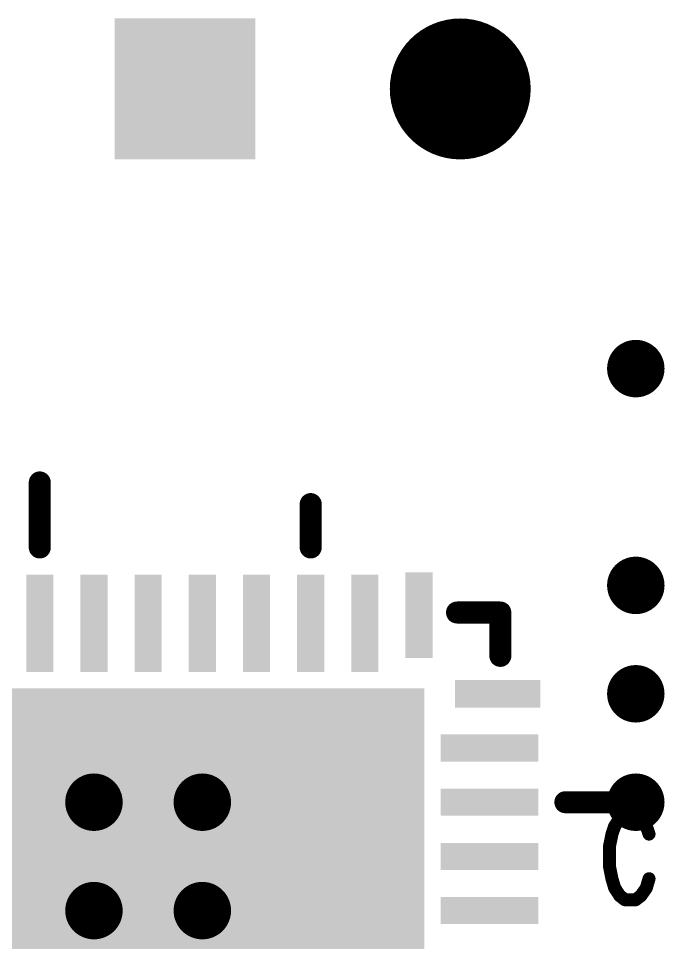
# Model space of a CAD drawing. Extents: x -0.1 to 57.1, y -0.1 to 42.5.
# Drawn here: x 34.3 to 40.27, y 20.71 to 29.23 of the extents above; entities that cross this region are included whole.
import ezdxf

# ---------------------------------------------------------------- set-up
doc = ezdxf.new("R2010")
doc.units = 0
doc.header["$MEASUREMENT"] = 0
doc.layers.get('0').update_dxf_attribs({"linetype": 'CONTINUOUS'})
doc.layers.add('02_ASSY1_GBR', color=7, linetype='CONTINUOUS')

# ---------------------------------------------------------------- blocks, each defined once
blk = doc.blocks.new('ROUND_8')
at = {"const_width": 0.65}
blk.add_lwpolyline([(-0.325, 0, 1), (0.325, 0, 1)], format="xyb", close=True, dxfattribs=at)
blk = doc.blocks.new('SQUARE_12')
blk.add_solid([(0.65, 0.65), (0.65, -0.65), (-0.65, 0.65), (-0.65, -0.65)])
blk = doc.blocks.new('RECTANGLE_141')
blk.add_solid([(0.45, 0.125), (0.45, -0.125), (-0.45, 0.125), (-0.45, -0.125)])
blk = doc.blocks.new('RECTANGLE_142')
blk.add_solid([(0.3945, 0.127), (0.3945, -0.127), (-0.3945, 0.127), (-0.3945, -0.127)])
blk = doc.blocks.new('RECTANGLE_143')
blk.add_solid([(0.127, 0.3945), (0.127, -0.3945), (-0.127, 0.3945), (-0.127, -0.3945)])
blk = doc.blocks.new('RECTANGLE_144')
blk.add_solid([(0.125, 0.45), (0.125, -0.45), (-0.125, 0.45), (-0.125, -0.45)])
blk = doc.blocks.new('SQUARE_145')
blk.add_solid([(3.3, 3.3), (3.3, -3.3), (-3.3, 3.3), (-3.3, -3.3)])
blk = doc.blocks.new('ROUND_182')
at = {"const_width": 0.265}
blk.add_lwpolyline([(-0.1325, 0, 1), (0.1325, 0, 1)], format="xyb", close=True, dxfattribs=at)
blk = doc.blocks.new('ROUND_1')
at = {"const_width": 0.1016}
blk.add_lwpolyline([(-0.0508, 0, 1), (0.0508, 0, 1)], format="xyb", close=True, dxfattribs=at)
blk = doc.blocks.new('ROUND_4')
at = {"const_width": 0.06}
blk.add_lwpolyline([(-0.03, 0, 1), (0.03, 0, 1)], format="xyb", close=True, dxfattribs=at)

msp = doc.modelspace()

# ---------------------------------------------------------------- linework, layer by layer
at = {"layer": '02_ASSY1_GBR'}
for points, const_width in [([(34.5, 24.95), (34.5, 24.35)], 0.2032), ([(37, 24.35), (37, 24.75)], 0.2032), ([(38.35, 23.75), (38.75, 23.75)], 0.2032), ([(38.75, 23.75), (38.75, 23.35)], 0.2032), ([(39.35, 22), (39.95, 22)], 0.2032), ([(39.853, 21.852), (39.805, 21.779)], 0.12), ([(39.9, 21.9), (39.853, 21.852)], 0.12), ([(39.998, 21.9), (39.9, 21.9)], 0.12), ([(40.046, 21.852), (39.998, 21.9)], 0.12), ([(40.097, 21.779), (40.046, 21.852)], 0.12), ([(39.805, 21.779), (39.78, 21.706)], 0.12), ([(40.122, 21.706), (40.097, 21.779)], 0.12), ([(39.78, 21.706), (39.758, 21.597)], 0.12), ([(39.758, 21.597), (39.758, 21.403)], 0.12), ([(39.758, 21.403), (39.78, 21.294)], 0.12), ([(39.78, 21.294), (39.805, 21.209)], 0.12), ([(40.097, 21.209), (40.122, 21.294)], 0.12), ([(39.805, 21.209), (39.853, 21.136)], 0.12), ([(40.046, 21.136), (40.097, 21.209)], 0.12), ([(39.853, 21.136), (39.9, 21.1)], 0.12), ([(39.9, 21.1), (39.998, 21.1)], 0.12), ([(39.998, 21.1), (40.046, 21.136)], 0.12)]:
    msp.add_lwpolyline(points, dxfattribs=dict(at, const_width=const_width))

# ---------------------------------------------------------------- block references
for name, p in [('SQUARE_12', (35.84, 28.58)), ('ROUND_8', (38.38, 28.58)), ('ROUND_182', (40, 26)), ('ROUND_1', (34.5, 24.95)), ('ROUND_1', (37, 24.75)), ('ROUND_1', (34.5, 24.35)), ('ROUND_1', (37, 24.35)), ('ROUND_182', (40, 24)), ('RECTANGLE_144', (34.5, 23.65)), ('RECTANGLE_144', (35, 23.65)), ('RECTANGLE_144', (35.5, 23.65)), ('RECTANGLE_144', (36, 23.65)), ('RECTANGLE_144', (36.5, 23.65)), ('RECTANGLE_144', (37, 23.65)), ('RECTANGLE_144', (37.5, 23.65)), ('RECTANGLE_143', (38, 23.725)), ('ROUND_1', (38.35, 23.75)), ('ROUND_1', (38.75, 23.75)), ('ROUND_1', (38.75, 23.35)), ('ROUND_182', (40, 23)), ('RECTANGLE_142', (38.725, 23)), ('SQUARE_145', (34.75, 19.75)), ('RECTANGLE_141', (38.65, 22.5)), ('ROUND_182', (35, 22)), ('ROUND_182', (36, 22)), ('ROUND_182', (40, 22)), ('RECTANGLE_141', (38.65, 22)), ('ROUND_1', (39.35, 22)), ('ROUND_1', (39.95, 22)), ('ROUND_4', (39.853, 21.852)), ('ROUND_4', (39.9, 21.9)), ('ROUND_4', (39.998, 21.9)), ('ROUND_4', (40.046, 21.852)), ('ROUND_4', (39.805, 21.779)), ('ROUND_4', (40.097, 21.779)), ('ROUND_4', (39.78, 21.706)), ('ROUND_4', (40.122, 21.706)), ('ROUND_4', (39.758, 21.597)), ('RECTANGLE_141', (38.65, 21.5)), ('ROUND_4', (39.758, 21.403)), ('ROUND_4', (39.78, 21.294)), ('ROUND_4', (40.122, 21.294)), ('ROUND_182', (35, 21)), ('ROUND_182', (36, 21)), ('ROUND_4', (39.805, 21.209)), ('ROUND_4', (40.097, 21.209)), ('ROUND_4', (39.853, 21.136)), ('ROUND_4', (39.9, 21.1)), ('ROUND_4', (39.998, 21.1)), ('ROUND_4', (40.046, 21.136)), ('RECTANGLE_141', (38.65, 21))]:
    msp.add_blockref(name, p, dxfattribs=at)

doc.saveas('drawing.dxf')
